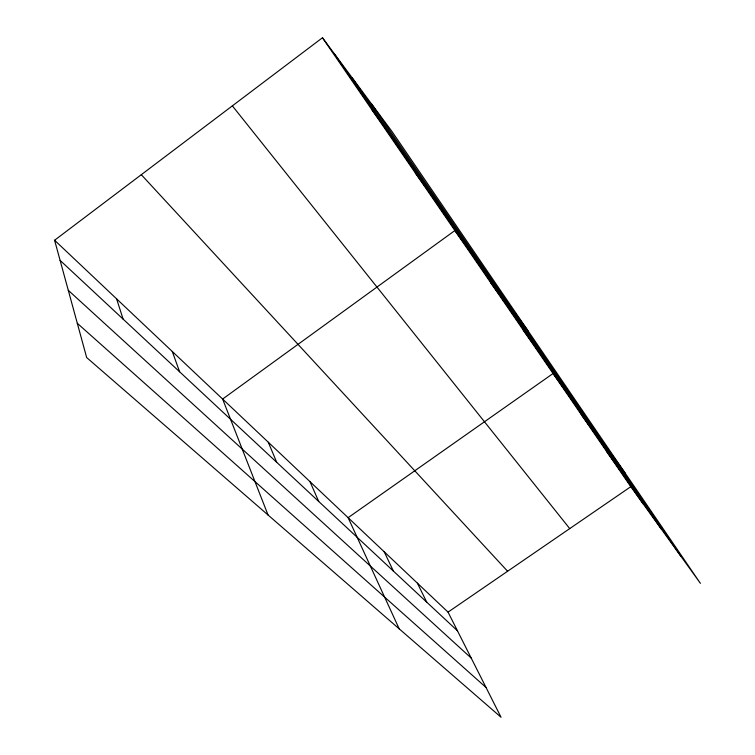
<?xml version="1.0" encoding="UTF-8"?>
<svg xmlns="http://www.w3.org/2000/svg" width="755" height="755" viewBox="0 0 755 755"><rect width="100%" height="100%" fill="white"/><g stroke="black" fill="none" stroke-linecap="round" stroke-linejoin="round"><path stroke-width="1.13" d="M54.596 240.241L448.045 612.126L501.046 717.25L86.674 357.559L54.596 240.241L322.461 37.75L391.958 131.455L700.404 583.351L630.803 486.692L322.461 37.75M448.045 612.126L630.803 486.692M77.303 323.282L486.031 687.465M68.28 290.307L471.224 658.105M60.098 260.371L457.464 630.812M141.308 174.698L507.596 571.252M232.361 105.86L569.732 528.604M371.451 109.079L383.738 125.764M415.335 172.97L427.887 190.1M527.896 330.614L454.887 230.549L222.621 399.055L268.063 515.014M490.703 282.7L503.453 300.235M523.29 330.152L536.041 347.734M625.282 473.281L553.075 373.508L348.121 517.675L399.197 628.84M581.19 414.448L593.798 431.907M607.011 452.037L619.506 469.374M352.057 77.652L661.22 528.934M334.342 53.775L643.166 503.859M371.592 103.992L680.661 555.935M417.402 583.162L426.735 602.16M384.201 551.782L393.402 571.091M309.975 481.624L318.714 501.452M268.308 442.241L276.689 462.286M172.291 351.49L179.605 371.781M116.591 298.838L123.112 319.11"/></g></svg>
